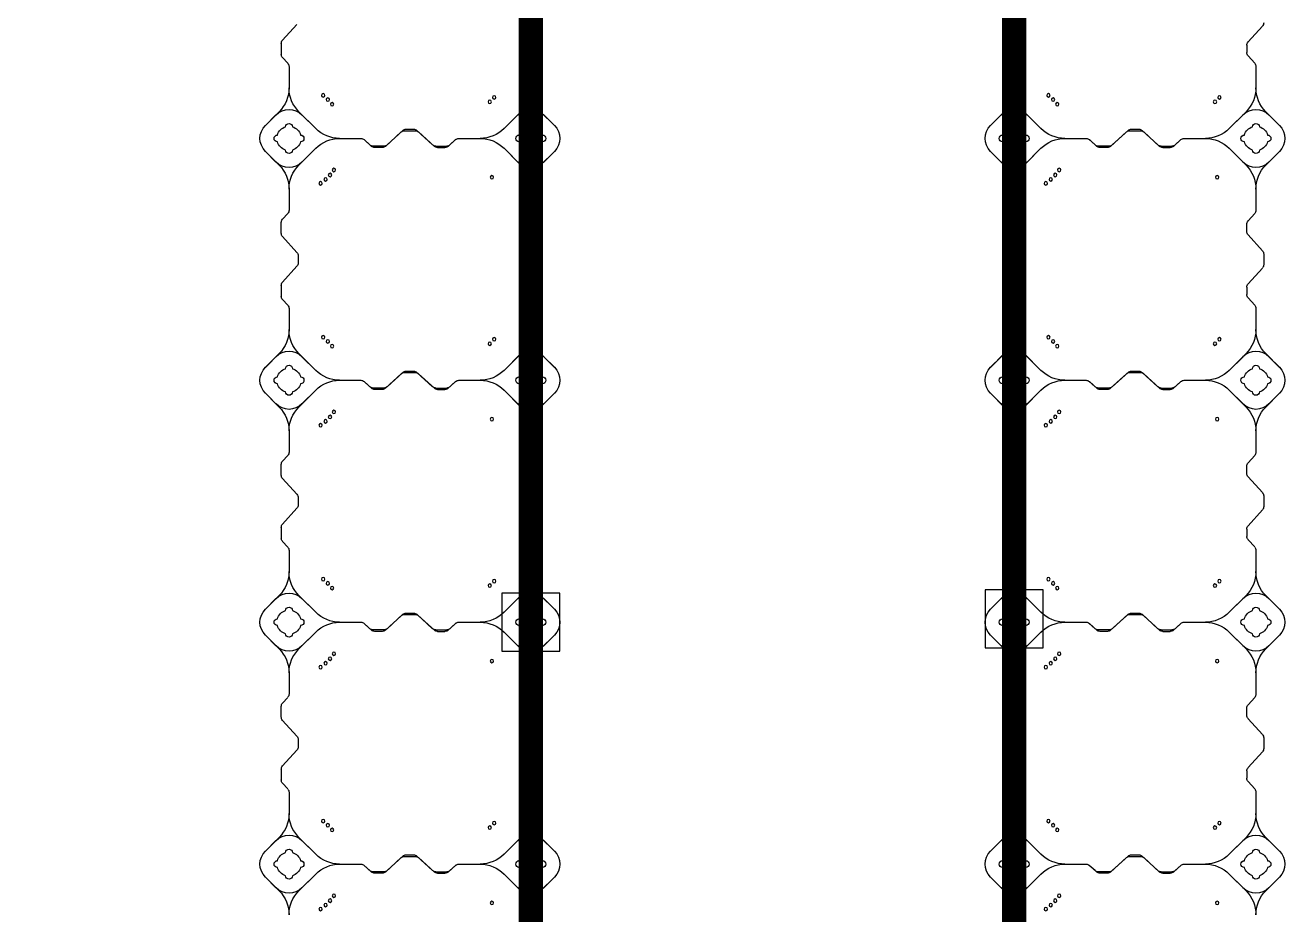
# Model space of a CAD drawing. Header units: millimetres. Extents: x -1612139 to -1260738, y 1141106 to 1536160.
# Drawn here: x -1267947 to -1265337, y 1194826 to 1196665 of the extents above; entities that cross this region are included whole.
import ezdxf

# ---------------------------------------------------------------- set-up
doc = ezdxf.new("R2010")
doc.units = ezdxf.units.MM
doc.header["$LTSCALE"] = 10
doc.layers.get('0').update_dxf_attribs({"linetype": 'CONTINUOUS'})
doc.layers.add('W-FLOAT_BOWL浮筒', color=253, linetype='CONTINUOUS')

# ---------------------------------------------------------------- blocks, each defined once
blk = doc.blocks.new('橙色')
at = {"layer": 'W-FLOAT_BOWL浮筒', "color": 30}
for p, q in [((19951.2, -8473.2), (19979.5, -8444.8)), ((19951.2, -8473.1), (19973.1, -8451.2)), ((20055.2, -8479.5), (20020.5, -8444.8)), ((20026.8, -8451.2), (20055.2, -8479.5)), ((20444.8, -8479.5), (20479.5, -8444.8)), ((20473.2, -8451.2), (20444.8, -8479.5)), ((20548.8, -8473.2), (20520.5, -8444.8)), ((20526.9, -8451.2), (20548.8, -8473.1)), ((21451.2, -8473.2), (21479.5, -8444.8)), ((21451.2, -8473.1), (21473.1, -8451.2)), ((21555.2, -8479.5), (21520.5, -8444.8)), ((21526.8, -8451.2), (21555.2, -8479.5)), ((21944.8, -8479.5), (21979.5, -8444.8)), ((21973.2, -8451.2), (21944.8, -8479.5)), ((22048.8, -8473.2), (22020.5, -8444.8)), ((22026.9, -8451.2), (22048.8, -8473.1)), ((20104.6, -8500), (20148.7, -8500)), ((20104.6, -8500), (20148.5, -8500)), ((20167.1, -8486.6), (20155.3, -8497.4)), ((20170.6, -8483.6), (20155.5, -8497.4)), ((20196.1, -8484), (20173.9, -8484)), ((20192.6, -8481), (20177.4, -8481)), ((20199.4, -8483.6), (20232.1, -8513.4)), ((20202.9, -8486.6), (20235.6, -8516.4)), ((20297.1, -8486.6), (20264.4, -8516.4)), ((20300.6, -8483.6), (20267.9, -8513.4)), ((20303.9, -8484), (20326.1, -8484)), ((20307.4, -8481), (20322.6, -8481)), ((20329.4, -8483.6), (20344.5, -8497.4)), ((20332.9, -8486.6), (20344.7, -8497.4)), ((20351.3, -8500), (20395.3, -8500)), ((20351.5, -8500), (20395.3, -8500)), ((21604.6, -8500), (21648.7, -8500)), ((21604.6, -8500), (21648.5, -8500)), ((21667.1, -8486.6), (21655.3, -8497.4)), ((21670.6, -8483.6), (21655.5, -8497.4)), ((21696.1, -8484), (21673.9, -8484)), ((21692.6, -8481), (21677.4, -8481)), ((21699.4, -8483.6), (21732.1, -8513.4)), ((21702.9, -8486.6), (21735.6, -8516.4)), ((21797.1, -8486.6), (21764.4, -8516.4)), ((21800.6, -8483.6), (21767.9, -8513.4)), ((21803.9, -8484), (21826.1, -8484)), ((21807.4, -8481), (21822.6, -8481)), ((21829.4, -8483.6), (21844.5, -8497.4)), ((21832.9, -8486.6), (21844.7, -8497.4)), ((21851.3, -8500), (21895.3, -8500)), ((21851.5, -8500), (21895.3, -8500)), ((19951.2, -8526.8), (19979.5, -8555.2)), ((19973.1, -8548.8), (19951.2, -8526.9)), ((20020.5, -8555.2), (20055.2, -8520.5)), ((20026.8, -8548.8), (20055.2, -8520.5)), ((20238.9, -8516), (20261.1, -8516)), ((20242.4, -8519), (20257.6, -8519)), ((20473.2, -8548.8), (20444.8, -8520.5)), ((20479.5, -8555.2), (20444.8, -8520.5)), ((20548.8, -8526.8), (20520.5, -8555.2)), ((20548.8, -8526.9), (20526.9, -8548.8)), ((21451.2, -8526.8), (21479.5, -8555.2)), ((21473.1, -8548.8), (21451.2, -8526.9)), ((21520.5, -8555.2), (21555.2, -8520.5)), ((21526.8, -8548.8), (21555.2, -8520.5)), ((21738.9, -8516), (21761.1, -8516)), ((21742.4, -8519), (21757.6, -8519)), ((21973.2, -8548.8), (21944.8, -8520.5)), ((21979.5, -8555.2), (21944.8, -8520.5)), ((22048.8, -8526.8), (22020.5, -8555.2)), ((22048.8, -8526.9), (22026.9, -8548.8)), ((20000, -8648.5), (20000, -8604.6)), ((20500, -8648.7), (20500, -8604.6)), ((21500, -8648.5), (21500, -8604.6)), ((22000, -8648.7), (22000, -8604.6)), ((19986.6, -8667.1), (19997.4, -8655.3)), ((20483.6, -8670.6), (20497.4, -8655.5)), ((21486.6, -8667.1), (21497.4, -8655.3)), ((21983.6, -8670.6), (21997.4, -8655.5)), ((19984, -8696.1), (19984, -8673.9)), ((20481, -8692.6), (20481, -8677.4)), ((21484, -8696.1), (21484, -8673.9)), ((21981, -8692.6), (21981, -8677.4)), ((19986.6, -8702.9), (20016.4, -8735.6)), ((20483.6, -8699.4), (20513.4, -8732.1)), ((21486.6, -8702.9), (21516.4, -8735.6)), ((21983.6, -8699.4), (22013.4, -8732.1)), ((20516, -8761.1), (20516, -8738.9)), ((22016, -8761.1), (22016, -8738.9)), ((19986.6, -8797.1), (20016.4, -8764.4)), ((20019, -8757.6), (20019, -8742.4)), ((21486.6, -8797.1), (21516.4, -8764.4)), ((21519, -8757.6), (21519, -8742.4)), ((20483.6, -8800.6), (20513.4, -8767.9)), ((21983.6, -8800.6), (22013.4, -8767.9)), ((19984, -8803.9), (19984, -8826.1)), ((20481, -8807.4), (20481, -8822.6)), ((21484, -8803.9), (21484, -8826.1)), ((21981, -8807.4), (21981, -8822.6)), ((19986.6, -8832.9), (19997.4, -8844.7)), ((20483.6, -8829.4), (20497.4, -8844.5)), ((21486.6, -8832.9), (21497.4, -8844.7)), ((21983.6, -8829.4), (21997.4, -8844.5)), ((20000, -8895.3), (20000, -8851.5)), ((20500, -8895.3), (20500, -8851.3)), ((21500, -8895.3), (21500, -8851.5)), ((22000, -8895.3), (22000, -8851.3)), ((19951.2, -8973.2), (19979.5, -8944.8)), ((20055.2, -8979.5), (20020.5, -8944.8)), ((20444.8, -8979.5), (20479.5, -8944.8)), ((20548.8, -8973.2), (20520.5, -8944.8)), ((21451.2, -8973.2), (21479.5, -8944.8)), ((21555.2, -8979.5), (21520.5, -8944.8)), ((21944.8, -8979.5), (21979.5, -8944.8)), ((22048.8, -8973.2), (22020.5, -8944.8)), ((19951.2, -8973.1), (19973.1, -8951.2)), ((20026.8, -8951.2), (20055.2, -8979.5)), ((20473.2, -8951.2), (20444.8, -8979.5)), ((20526.9, -8951.2), (20548.8, -8973.1)), ((21451.2, -8973.1), (21473.1, -8951.2)), ((21526.8, -8951.2), (21555.2, -8979.5)), ((21973.2, -8951.2), (21944.8, -8979.5)), ((22026.9, -8951.2), (22048.8, -8973.1)), ((20104.6, -9000), (20148.7, -9000)), ((20104.6, -9000), (20148.5, -9000)), ((20167.1, -8986.6), (20155.3, -8997.4)), ((20170.6, -8983.6), (20155.5, -8997.4)), ((20196.1, -8984), (20173.9, -8984)), ((20192.6, -8981), (20177.4, -8981)), ((20199.4, -8983.6), (20232.1, -9013.4)), ((20202.9, -8986.6), (20235.6, -9016.4)), ((20297.1, -8986.6), (20264.4, -9016.4)), ((20300.6, -8983.6), (20267.9, -9013.4)), ((20303.9, -8984), (20326.1, -8984)), ((20307.4, -8981), (20322.6, -8981)), ((20329.4, -8983.6), (20344.5, -8997.4)), ((20332.9, -8986.6), (20344.7, -8997.4)), ((20351.3, -9000), (20395.3, -9000)), ((20351.5, -9000), (20395.3, -9000)), ((21604.6, -9000), (21648.7, -9000)), ((21604.6, -9000), (21648.5, -9000)), ((21667.1, -8986.6), (21655.3, -8997.4)), ((21670.6, -8983.6), (21655.5, -8997.4)), ((21696.1, -8984), (21673.9, -8984)), ((21692.6, -8981), (21677.4, -8981)), ((21699.4, -8983.6), (21732.1, -9013.4)), ((21702.9, -8986.6), (21735.6, -9016.4)), ((21797.1, -8986.6), (21764.4, -9016.4)), ((21800.6, -8983.6), (21767.9, -9013.4)), ((21803.9, -8984), (21826.1, -8984)), ((21807.4, -8981), (21822.6, -8981)), ((21829.4, -8983.6), (21844.5, -8997.4)), ((21832.9, -8986.6), (21844.7, -8997.4)), ((21851.3, -9000), (21895.3, -9000)), ((21851.5, -9000), (21895.3, -9000)), ((19951.2, -9026.8), (19979.5, -9055.2)), ((19973.1, -9048.8), (19951.2, -9026.9)), ((20020.5, -9055.2), (20055.2, -9020.5)), ((20026.8, -9048.8), (20055.2, -9020.5)), ((20238.9, -9016), (20261.1, -9016)), ((20242.4, -9019), (20257.6, -9019)), ((20473.2, -9048.8), (20444.8, -9020.5)), ((20479.5, -9055.2), (20444.8, -9020.5)), ((20548.8, -9026.8), (20520.5, -9055.2)), ((20548.8, -9026.9), (20526.9, -9048.8)), ((21451.2, -9026.8), (21479.5, -9055.2)), ((21473.1, -9048.8), (21451.2, -9026.9)), ((21520.5, -9055.2), (21555.2, -9020.5)), ((21526.8, -9048.8), (21555.2, -9020.5)), ((21738.9, -9016), (21761.1, -9016)), ((21742.4, -9019), (21757.6, -9019)), ((21973.2, -9048.8), (21944.8, -9020.5)), ((21979.5, -9055.2), (21944.8, -9020.5)), ((22048.8, -9026.8), (22020.5, -9055.2)), ((22048.8, -9026.9), (22026.9, -9048.8)), ((20000, -9148.5), (20000, -9104.6)), ((20500, -9148.7), (20500, -9104.6)), ((21500, -9148.5), (21500, -9104.6)), ((22000, -9148.7), (22000, -9104.6)), ((19986.6, -9167.1), (19997.4, -9155.3)), ((20483.6, -9170.6), (20497.4, -9155.5)), ((21486.6, -9167.1), (21497.4, -9155.3)), ((21983.6, -9170.6), (21997.4, -9155.5)), ((19984, -9196.1), (19984, -9173.9)), ((20481, -9192.6), (20481, -9177.4)), ((21484, -9196.1), (21484, -9173.9)), ((21981, -9192.6), (21981, -9177.4)), ((19986.6, -9202.9), (20016.4, -9235.6)), ((20483.6, -9199.4), (20513.4, -9232.1)), ((21486.6, -9202.9), (21516.4, -9235.6)), ((21983.6, -9199.4), (22013.4, -9232.1)), ((20019, -9257.6), (20019, -9242.4)), ((20516, -9261.1), (20516, -9238.9)), ((21519, -9257.6), (21519, -9242.4)), ((22016, -9261.1), (22016, -9238.9)), ((19986.6, -9297.1), (20016.4, -9264.4)), ((20483.6, -9300.6), (20513.4, -9267.9)), ((21486.6, -9297.1), (21516.4, -9264.4)), ((21983.6, -9300.6), (22013.4, -9267.9)), ((19984, -9303.9), (19984, -9326.1)), ((20481, -9307.4), (20481, -9322.6)), ((21484, -9303.9), (21484, -9326.1)), ((21981, -9307.4), (21981, -9322.6)), ((19986.6, -9332.9), (19997.4, -9344.7)), ((20483.6, -9329.4), (20497.4, -9344.5)), ((21486.6, -9332.9), (21497.4, -9344.7)), ((21983.6, -9329.4), (21997.4, -9344.5)), ((20000, -9395.3), (20000, -9351.5)), ((20500, -9395.3), (20500, -9351.3)), ((21500, -9395.3), (21500, -9351.5)), ((22000, -9395.3), (22000, -9351.3)), ((19951.2, -9473.2), (19979.5, -9444.8)), ((20055.2, -9479.5), (20020.5, -9444.8)), ((20444.8, -9479.5), (20479.5, -9444.8)), ((20548.8, -9473.2), (20520.5, -9444.8)), ((21451.2, -9473.2), (21479.5, -9444.8)), ((21555.2, -9479.5), (21520.5, -9444.8)), ((21944.8, -9479.5), (21979.5, -9444.8)), ((22048.8, -9473.2), (22020.5, -9444.8)), ((19951.2, -9473.1), (19973.1, -9451.2)), ((20026.8, -9451.2), (20055.2, -9479.5)), ((20473.2, -9451.2), (20444.8, -9479.5)), ((20526.9, -9451.2), (20548.8, -9473.1)), ((21451.2, -9473.1), (21473.1, -9451.2)), ((21526.8, -9451.2), (21555.2, -9479.5)), ((21973.2, -9451.2), (21944.8, -9479.5)), ((22026.9, -9451.2), (22048.8, -9473.1)), ((20167.1, -9486.6), (20155.3, -9497.4)), ((20170.6, -9483.6), (20155.5, -9497.4)), ((20196.1, -9484), (20173.9, -9484)), ((20192.6, -9481), (20177.4, -9481)), ((20199.4, -9483.6), (20232.1, -9513.4)), ((20202.9, -9486.6), (20235.6, -9516.4)), ((20297.1, -9486.6), (20264.4, -9516.4)), ((20300.6, -9483.6), (20267.9, -9513.4)), ((20303.9, -9484), (20326.1, -9484)), ((20307.4, -9481), (20322.6, -9481)), ((20329.4, -9483.6), (20344.5, -9497.4)), ((20332.9, -9486.6), (20344.7, -9497.4)), ((21667.1, -9486.6), (21655.3, -9497.4)), ((21670.6, -9483.6), (21655.5, -9497.4)), ((21696.1, -9484), (21673.9, -9484)), ((21692.6, -9481), (21677.4, -9481)), ((21699.4, -9483.6), (21732.1, -9513.4)), ((21702.9, -9486.6), (21735.6, -9516.4)), ((21797.1, -9486.6), (21764.4, -9516.4)), ((21800.6, -9483.6), (21767.9, -9513.4)), ((21803.9, -9484), (21826.1, -9484)), ((21807.4, -9481), (21822.6, -9481)), ((21829.4, -9483.6), (21844.5, -9497.4)), ((21832.9, -9486.6), (21844.7, -9497.4)), ((20020.5, -9555.2), (20055.2, -9520.5)), ((20026.8, -9548.8), (20055.2, -9520.5)), ((20104.6, -9500), (20148.7, -9500)), ((20104.6, -9500), (20148.5, -9500)), ((20238.9, -9516), (20261.1, -9516)), ((20242.4, -9519), (20257.6, -9519)), ((20351.3, -9500), (20395.3, -9500)), ((20351.5, -9500), (20395.3, -9500)), ((20473.2, -9548.8), (20444.8, -9520.5)), ((20479.5, -9555.2), (20444.8, -9520.5)), ((21520.5, -9555.2), (21555.2, -9520.5)), ((21526.8, -9548.8), (21555.2, -9520.5)), ((21604.6, -9500), (21648.7, -9500)), ((21604.6, -9500), (21648.5, -9500)), ((21738.9, -9516), (21761.1, -9516)), ((21742.4, -9519), (21757.6, -9519)), ((21851.3, -9500), (21895.3, -9500)), ((21851.5, -9500), (21895.3, -9500)), ((21973.2, -9548.8), (21944.8, -9520.5)), ((21979.5, -9555.2), (21944.8, -9520.5)), ((19951.2, -9526.8), (19979.5, -9555.2)), ((19973.1, -9548.8), (19951.2, -9526.9)), ((20548.8, -9526.8), (20520.5, -9555.2)), ((20548.8, -9526.9), (20526.9, -9548.8)), ((21451.2, -9526.8), (21479.5, -9555.2)), ((21473.1, -9548.8), (21451.2, -9526.9)), ((22048.8, -9526.8), (22020.5, -9555.2)), ((22048.8, -9526.9), (22026.9, -9548.8)), ((20000, -9648.5), (20000, -9604.6)), ((20500, -9648.7), (20500, -9604.6)), ((21500, -9648.5), (21500, -9604.6)), ((22000, -9648.7), (22000, -9604.6)), ((19984, -9696.1), (19984, -9673.9)), ((19986.6, -9667.1), (19997.4, -9655.3)), ((20481, -9692.6), (20481, -9677.4)), ((20483.6, -9670.6), (20497.4, -9655.5)), ((21484, -9696.1), (21484, -9673.9)), ((21486.6, -9667.1), (21497.4, -9655.3)), ((21981, -9692.6), (21981, -9677.4)), ((21983.6, -9670.6), (21997.4, -9655.5)), ((19986.6, -9702.9), (20016.4, -9735.6)), ((20483.6, -9699.4), (20513.4, -9732.1)), ((21486.6, -9702.9), (21516.4, -9735.6)), ((21983.6, -9699.4), (22013.4, -9732.1)), ((20019, -9757.6), (20019, -9742.4)), ((20516, -9761.1), (20516, -9738.9)), ((21519, -9757.6), (21519, -9742.4)), ((22016, -9761.1), (22016, -9738.9)), ((19986.6, -9797.1), (20016.4, -9764.4)), ((20483.6, -9800.6), (20513.4, -9767.9)), ((21486.6, -9797.1), (21516.4, -9764.4)), ((21983.6, -9800.6), (22013.4, -9767.9)), ((19984, -9803.9), (19984, -9826.1)), ((20481, -9807.4), (20481, -9822.6)), ((21484, -9803.9), (21484, -9826.1)), ((21981, -9807.4), (21981, -9822.6)), ((19986.6, -9832.9), (19997.4, -9844.7)), ((20483.6, -9829.4), (20497.4, -9844.5)), ((21486.6, -9832.9), (21497.4, -9844.7)), ((21983.6, -9829.4), (21997.4, -9844.5)), ((20000, -9895.3), (20000, -9851.5)), ((20500, -9895.3), (20500, -9851.3)), ((21500, -9895.3), (21500, -9851.5)), ((22000, -9895.3), (22000, -9851.3)), ((19951.2, -9973.2), (19979.5, -9944.8)), ((19951.2, -9973.1), (19973.1, -9951.2)), ((20055.2, -9979.5), (20020.5, -9944.8)), ((20026.8, -9951.2), (20055.2, -9979.5)), ((20444.8, -9979.5), (20479.5, -9944.8)), ((20473.2, -9951.2), (20444.8, -9979.5)), ((20548.8, -9973.2), (20520.5, -9944.8)), ((20526.9, -9951.2), (20548.8, -9973.1)), ((21451.2, -9973.2), (21479.5, -9944.8)), ((21451.2, -9973.1), (21473.1, -9951.2)), ((21555.2, -9979.5), (21520.5, -9944.8)), ((21526.8, -9951.2), (21555.2, -9979.5)), ((21944.8, -9979.5), (21979.5, -9944.8)), ((21973.2, -9951.2), (21944.8, -9979.5)), ((22048.8, -9973.2), (22020.5, -9944.8)), ((22026.9, -9951.2), (22048.8, -9973.1)), ((20167.1, -9986.6), (20155.3, -9997.4)), ((20170.6, -9983.6), (20155.5, -9997.4)), ((20196.1, -9984), (20173.9, -9984)), ((20192.6, -9981), (20177.4, -9981)), ((20199.4, -9983.6), (20232.1, -10013.4)), ((20202.9, -9986.6), (20235.6, -10016.4)), ((20297.1, -9986.6), (20264.4, -10016.4)), ((20300.6, -9983.6), (20267.9, -10013.4)), ((20303.9, -9984), (20326.1, -9984)), ((20307.4, -9981), (20322.6, -9981)), ((20329.4, -9983.6), (20344.5, -9997.4)), ((20332.9, -9986.6), (20344.7, -9997.4)), ((21667.1, -9986.6), (21655.3, -9997.4)), ((21670.6, -9983.6), (21655.5, -9997.4)), ((21696.1, -9984), (21673.9, -9984)), ((21692.6, -9981), (21677.4, -9981)), ((21699.4, -9983.6), (21732.1, -10013.4)), ((21702.9, -9986.6), (21735.6, -10016.4)), ((21797.1, -9986.6), (21764.4, -10016.4)), ((21800.6, -9983.6), (21767.9, -10013.4)), ((21803.9, -9984), (21826.1, -9984)), ((21807.4, -9981), (21822.6, -9981)), ((21829.4, -9983.6), (21844.5, -9997.4)), ((21832.9, -9986.6), (21844.7, -9997.4)), ((20104.6, -10000), (20148.7, -10000)), ((20104.6, -10000), (20148.5, -10000)), ((20238.9, -10016), (20261.1, -10016)), ((20242.4, -10019), (20257.6, -10019)), ((20351.3, -10000), (20395.3, -10000)), ((20351.5, -10000), (20395.3, -10000)), ((21604.6, -10000), (21648.7, -10000)), ((21604.6, -10000), (21648.5, -10000)), ((21738.9, -10016), (21761.1, -10016)), ((21742.4, -10019), (21757.6, -10019)), ((21851.3, -10000), (21895.3, -10000)), ((21851.5, -10000), (21895.3, -10000)), ((19951.2, -10026.8), (19979.5, -10055.2)), ((19973.1, -10048.8), (19951.2, -10026.9)), ((20020.5, -10055.2), (20055.2, -10020.5)), ((20026.8, -10048.8), (20055.2, -10020.5)), ((20473.2, -10048.8), (20444.8, -10020.5)), ((20479.5, -10055.2), (20444.8, -10020.5)), ((20548.8, -10026.8), (20520.5, -10055.2)), ((20548.8, -10026.9), (20526.9, -10048.8)), ((21451.2, -10026.8), (21479.5, -10055.2)), ((21473.1, -10048.8), (21451.2, -10026.9)), ((21520.5, -10055.2), (21555.2, -10020.5)), ((21526.8, -10048.8), (21555.2, -10020.5)), ((21973.2, -10048.8), (21944.8, -10020.5)), ((21979.5, -10055.2), (21944.8, -10020.5)), ((22048.8, -10026.8), (22020.5, -10055.2)), ((22048.8, -10026.9), (22026.9, -10048.8)), ((20000, -10148.5), (20000, -10104.6)), ((20500, -10148.7), (20500, -10104.6)), ((21500, -10148.5), (21500, -10104.6)), ((22000, -10148.7), (22000, -10104.6)), ((19984, -10196.1), (19984, -10173.9)), ((19986.6, -10167.1), (19997.4, -10155.3)), ((20483.6, -10170.6), (20497.4, -10155.5)), ((21484, -10196.1), (21484, -10173.9)), ((21486.6, -10167.1), (21497.4, -10155.3)), ((21983.6, -10170.6), (21997.4, -10155.5)), ((20481, -10192.6), (20481, -10177.4)), ((20483.6, -10199.4), (20513.4, -10232.1)), ((21981, -10192.6), (21981, -10177.4)), ((21983.6, -10199.4), (22013.4, -10232.1)), ((19986.6, -10202.9), (20016.4, -10235.6)), ((21486.6, -10202.9), (21516.4, -10235.6))]:
    blk.add_line(p, q, dxfattribs=at)
for centre in [(20065.3, -8407.1), (20075.6, -8415.2), (20084.8, -8424.4), (20419.7, -8419.7), (21565.3, -8407.1), (21575.6, -8415.2), (21584.8, -8424.4), (21919.7, -8419.7), (20092.9, -8434.7), (21592.9, -8434.7), (20080.3, -8580.3), (20089, -8570.6), (20415.2, -8575.6), (20424.4, -8584.8), (21580.3, -8580.3), (21589, -8570.6), (21915.2, -8575.6), (21924.4, -8584.8), (20070.6, -8589), (21570.6, -8589), (20065.3, -8907.1), (20075.6, -8915.2), (20084.8, -8924.4), (20419.7, -8919.7), (21565.3, -8907.1), (21575.6, -8915.2), (21584.8, -8924.4), (21919.7, -8919.7), (20092.9, -8934.7), (21592.9, -8934.7), (20080.3, -9080.3), (20089, -9070.6), (20415.2, -9075.6), (21580.3, -9080.3), (21589, -9070.6), (21915.2, -9075.6), (20070.6, -9089), (20424.4, -9084.8), (21570.6, -9089), (21924.4, -9084.8), (20065.3, -9407.1), (20075.6, -9415.2), (20419.7, -9419.7), (21565.3, -9407.1), (21575.6, -9415.2), (21919.7, -9419.7), (20084.8, -9424.4), (20092.9, -9434.7), (21584.8, -9424.4), (21592.9, -9434.7), (20089, -9570.6), (20415.2, -9575.6), (21589, -9570.6), (21915.2, -9575.6), (20070.6, -9589), (20080.3, -9580.3), (20424.4, -9584.8), (21570.6, -9589), (21580.3, -9580.3), (21924.4, -9584.8), (20065.3, -9907.1), (20075.6, -9915.2), (21565.3, -9907.1), (21575.6, -9915.2), (20084.8, -9924.4), (20092.9, -9934.7), (20419.7, -9919.7), (21584.8, -9924.4), (21592.9, -9934.7), (21919.7, -9919.7), (20089, -10070.6), (21589, -10070.6), (20070.6, -10089), (20080.3, -10080.3), (20415.2, -10075.6), (20424.4, -10084.8), (21570.6, -10089), (21580.3, -10080.3), (21915.2, -10075.6), (21924.4, -10084.8)]:
    blk.add_circle(centre, 3.5, dxfattribs=at)
for centre, radius, start, end in [((19930, -8395.3), 70, 315, 0), ((20070, -8395.3), 70, 180, 225), ((20430, -8395.3), 70, 315, 0), ((20570, -8395.3), 70, 180, 225), ((21430, -8395.3), 70, 315, 0), ((21570, -8395.3), 70, 180, 225), ((21930, -8395.3), 70, 315, 0), ((22070, -8395.3), 70, 180, 225), ((20000, -8478), 38, 45, 135), ((20500, -8478), 38, 45, 135), ((21500, -8478), 38, 45, 135), ((22000, -8478), 38, 45, 135), ((19978, -8500), 38, 135, 225), ((19978, -8500), 38, 135, 225), ((20000, -8500), 25, 106.2602, 163.7398), ((20000, -8500), 25, 106.2602, 163.7398), ((20000, -8476), 7, 0, 180), ((20000, -8476), 7, 0, 180), ((20000, -8500), 25, 16.2602, 73.7398), ((20000, -8500), 25, 16.2602, 73.7398), ((20104.7, -8430), 70, 225, 270), ((20104.7, -8430), 70, 225, 270), ((20395.3, -8430), 70, 270, 315), ((20395.3, -8430), 70, 270, 315), ((20500, -8500), 25, 106.2602, 163.7398), ((20500, -8500), 25, 106.2602, 163.7398), ((20500, -8476), 7, 0, 180), ((20500, -8476), 7, 0, 180), ((20500, -8500), 25, 16.2602, 73.7398), ((20500, -8500), 25, 16.2602, 73.7398), ((20522, -8500), 38, 315, 45), ((20522, -8500), 38, 315, 45), ((21478, -8500), 38, 135, 225), ((21478, -8500), 38, 135, 225), ((21500, -8500), 25, 106.2602, 163.7398), ((21500, -8500), 25, 106.2602, 163.7398), ((21500, -8476), 7, 0, 180), ((21500, -8476), 7, 0, 180), ((21500, -8500), 25, 16.2602, 73.7398), ((21500, -8500), 25, 16.2602, 73.7398), ((21604.7, -8430), 70, 225, 270), ((21604.7, -8430), 70, 225, 270), ((21895.3, -8430), 70, 270, 315), ((21895.3, -8430), 70, 270, 315), ((22000, -8500), 25, 106.2602, 163.7398), ((22000, -8500), 25, 106.2602, 163.7398), ((22000, -8476), 7, 0, 180), ((22000, -8476), 7, 0, 180), ((22000, -8500), 25, 16.2602, 73.7398), ((22000, -8500), 25, 16.2602, 73.7398), ((22022, -8500), 38, 315, 45), ((22022, -8500), 38, 315, 45), ((19976, -8500), 7, 90, 270), ((19976, -8500), 7, 90, 270), ((20024, -8500), 7, 270, 90), ((20024, -8500), 7, 270, 90), ((20104.7, -8570), 70, 90, 135), ((20104.7, -8570), 70, 90, 135), ((20148.5, -8490), 10, 270, 312.2737), ((20148.7, -8490), 10, 270, 312.2737), ((20173.9, -8494), 10, 90, 132.2737), ((20177.4, -8491), 10, 90, 132.2737), ((20192.6, -8491), 10, 47.7263, 90), ((20196.1, -8494), 10, 47.7263, 90), ((20303.9, -8494), 10, 90, 132.2737), ((20307.4, -8491), 10, 90, 132.2737), ((20322.6, -8491), 10, 47.7263, 90), ((20326.1, -8494), 10, 47.7263, 90), ((20351.3, -8490), 10, 227.7263, 270), ((20351.5, -8490), 10, 227.7263, 270), ((20395.3, -8570), 70, 45, 90), ((20395.3, -8570), 70, 45, 90), ((20476, -8500), 7, 90, 270), ((20476, -8500), 7, 90, 270), ((20524, -8500), 7, 270, 90), ((20524, -8500), 7, 270, 90), ((21476, -8500), 7, 90, 270), ((21476, -8500), 7, 90, 270), ((21524, -8500), 7, 270, 90), ((21524, -8500), 7, 270, 90), ((21604.7, -8570), 70, 90, 135), ((21604.7, -8570), 70, 90, 135), ((21648.5, -8490), 10, 270, 312.2737), ((21648.7, -8490), 10, 270, 312.2737), ((21673.9, -8494), 10, 90, 132.2737), ((21677.4, -8491), 10, 90, 132.2737), ((21692.6, -8491), 10, 47.7263, 90), ((21696.1, -8494), 10, 47.7263, 90), ((21803.9, -8494), 10, 90, 132.2737), ((21807.4, -8491), 10, 90, 132.2737), ((21822.6, -8491), 10, 47.7263, 90), ((21826.1, -8494), 10, 47.7263, 90), ((21851.3, -8490), 10, 227.7263, 270), ((21851.5, -8490), 10, 227.7263, 270), ((21895.3, -8570), 70, 45, 90), ((21895.3, -8570), 70, 45, 90), ((21976, -8500), 7, 90, 270), ((21976, -8500), 7, 90, 270), ((22024, -8500), 7, 270, 90), ((22024, -8500), 7, 270, 90), ((20000, -8500), 25, 196.2602, 253.7398), ((20000, -8500), 25, 196.2602, 253.7398), ((20000, -8524), 7, 180, 0), ((20000, -8524), 7, 180, 0), ((20000, -8500), 25, 286.2602, 343.7398), ((20000, -8500), 25, 286.2602, 343.7398), ((20238.9, -8506), 10, 227.7263, 270), ((20242.4, -8509), 10, 227.7263, 270), ((20257.6, -8509), 10, 270, 312.2737), ((20261.1, -8506), 10, 270, 312.2737), ((20500, -8500), 25, 196.2602, 253.7398), ((20500, -8500), 25, 196.2602, 253.7398), ((20500, -8524), 7, 180, 0), ((20500, -8524), 7, 180, 0), ((20500, -8500), 25, 286.2602, 343.7398), ((20500, -8500), 25, 286.2602, 343.7398), ((21500, -8500), 25, 196.2602, 253.7398), ((21500, -8500), 25, 196.2602, 253.7398), ((21500, -8524), 7, 180, 0), ((21500, -8524), 7, 180, 0), ((21500, -8500), 25, 286.2602, 343.7398), ((21500, -8500), 25, 286.2602, 343.7398), ((21738.9, -8506), 10, 227.7263, 270), ((21742.4, -8509), 10, 227.7263, 270), ((21757.6, -8509), 10, 270, 312.2737), ((21761.1, -8506), 10, 270, 312.2737), ((22000, -8500), 25, 196.2602, 253.7398), ((22000, -8500), 25, 196.2602, 253.7398), ((22000, -8524), 7, 180, 0), ((22000, -8524), 7, 180, 0), ((22000, -8500), 25, 286.2602, 343.7398), ((22000, -8500), 25, 286.2602, 343.7398), ((20000, -8522), 38, 225, 315), ((19930, -8604.7), 70, 0, 45), ((20070, -8604.7), 70, 135, 180), ((20500, -8522), 38, 225, 315), ((20430, -8604.7), 70, 0, 45), ((20570, -8604.7), 70, 135, 180), ((21500, -8522), 38, 225, 315), ((21430, -8604.7), 70, 0, 45), ((21570, -8604.7), 70, 135, 180), ((22000, -8522), 38, 225, 315), ((21930, -8604.7), 70, 0, 45), ((22070, -8604.7), 70, 135, 180), ((19990, -8648.5), 10, 317.7263, 0), ((20490, -8648.7), 10, 317.7263, 0), ((21490, -8648.5), 10, 317.7263, 0), ((21990, -8648.7), 10, 317.7263, 0), ((19994, -8673.9), 10, 137.7263, 180), ((20491, -8677.4), 10, 137.7263, 180), ((21494, -8673.9), 10, 137.7263, 180), ((21991, -8677.4), 10, 137.7263, 180), ((19994, -8696.1), 10, 180, 222.2737), ((20491, -8692.6), 10, 180, 222.2737), ((21494, -8696.1), 10, 180, 222.2737), ((21991, -8692.6), 10, 180, 222.2737), ((20009, -8742.4), 10, 0, 42.2737), ((20506, -8738.9), 10, 0, 42.2737), ((21509, -8742.4), 10, 0, 42.2737), ((22006, -8738.9), 10, 0, 42.2737), ((20009, -8757.6), 10, 317.7263, 0), ((20506, -8761.1), 10, 317.7263, 0), ((21509, -8757.6), 10, 317.7263, 0), ((22006, -8761.1), 10, 317.7263, 0), ((19994, -8803.9), 10, 137.7263, 180), ((20491, -8807.4), 10, 137.7263, 180), ((21494, -8803.9), 10, 137.7263, 180), ((21991, -8807.4), 10, 137.7263, 180), ((19994, -8826.1), 10, 180, 222.2737), ((19990, -8851.5), 10, 0, 42.2737), ((20491, -8822.6), 10, 180, 222.2737), ((20490, -8851.3), 10, 0, 42.2737), ((21494, -8826.1), 10, 180, 222.2737), ((21490, -8851.5), 10, 0, 42.2737), ((21991, -8822.6), 10, 180, 222.2737), ((21990, -8851.3), 10, 0, 42.2737), ((19930, -8895.3), 70, 315, 0), ((20070, -8895.3), 70, 180, 225), ((20430, -8895.3), 70, 315, 0), ((20570, -8895.3), 70, 180, 225), ((21430, -8895.3), 70, 315, 0), ((21570, -8895.3), 70, 180, 225), ((21930, -8895.3), 70, 315, 0), ((22070, -8895.3), 70, 180, 225), ((20000, -8978), 38, 45, 135), ((20500, -8978), 38, 45, 135), ((21500, -8978), 38, 45, 135), ((22000, -8978), 38, 45, 135), ((19978, -9000), 38, 135, 225), ((19978, -9000), 38, 135, 225), ((20000, -8976), 7, 0, 180), ((20000, -8976), 7, 0, 180), ((20500, -8976), 7, 0, 180), ((20500, -8976), 7, 0, 180), ((20522, -9000), 38, 315, 45), ((20522, -9000), 38, 315, 45), ((21478, -9000), 38, 135, 225), ((21478, -9000), 38, 135, 225), ((21500, -8976), 7, 0, 180), ((21500, -8976), 7, 0, 180), ((22000, -8976), 7, 0, 180), ((22000, -8976), 7, 0, 180), ((22022, -9000), 38, 315, 45), ((22022, -9000), 38, 315, 45), ((19976, -9000), 7, 90, 270), ((19976, -9000), 7, 90, 270), ((20000, -9000), 25, 106.2602, 163.7398), ((20000, -9000), 25, 106.2602, 163.7398), ((20000, -9000), 25, 16.2602, 73.7398), ((20000, -9000), 25, 16.2602, 73.7398), ((20024, -9000), 7, 270, 90), ((20024, -9000), 7, 270, 90), ((20104.7, -8930), 70, 225, 270), ((20104.7, -8930), 70, 225, 270), ((20104.7, -9070), 70, 90, 135), ((20104.7, -9070), 70, 90, 135), ((20148.5, -8990), 10, 270, 312.2737), ((20148.7, -8990), 10, 270, 312.2737), ((20173.9, -8994), 10, 90, 132.2737), ((20177.4, -8991), 10, 90, 132.2737), ((20192.6, -8991), 10, 47.7263, 90), ((20196.1, -8994), 10, 47.7263, 90), ((20303.9, -8994), 10, 90, 132.2737), ((20307.4, -8991), 10, 90, 132.2737), ((20322.6, -8991), 10, 47.7263, 90), ((20326.1, -8994), 10, 47.7263, 90), ((20351.3, -8990), 10, 227.7263, 270), ((20351.5, -8990), 10, 227.7263, 270), ((20395.3, -8930), 70, 270, 315), ((20395.3, -8930), 70, 270, 315), ((20395.3, -9070), 70, 45, 90), ((20395.3, -9070), 70, 45, 90), ((20476, -9000), 7, 90, 270), ((20476, -9000), 7, 90, 270), ((20500, -9000), 25, 106.2602, 163.7398), ((20500, -9000), 25, 106.2602, 163.7398), ((20500, -9000), 25, 16.2602, 73.7398), ((20500, -9000), 25, 16.2602, 73.7398), ((20524, -9000), 7, 270, 90), ((20524, -9000), 7, 270, 90), ((21476, -9000), 7, 90, 270), ((21476, -9000), 7, 90, 270), ((21500, -9000), 25, 106.2602, 163.7398), ((21500, -9000), 25, 106.2602, 163.7398), ((21500, -9000), 25, 16.2602, 73.7398), ((21500, -9000), 25, 16.2602, 73.7398), ((21524, -9000), 7, 270, 90), ((21524, -9000), 7, 270, 90), ((21604.7, -8930), 70, 225, 270), ((21604.7, -8930), 70, 225, 270), ((21604.7, -9070), 70, 90, 135), ((21604.7, -9070), 70, 90, 135), ((21648.5, -8990), 10, 270, 312.2737), ((21648.7, -8990), 10, 270, 312.2737), ((21673.9, -8994), 10, 90, 132.2737), ((21677.4, -8991), 10, 90, 132.2737), ((21692.6, -8991), 10, 47.7263, 90), ((21696.1, -8994), 10, 47.7263, 90), ((21803.9, -8994), 10, 90, 132.2737), ((21807.4, -8991), 10, 90, 132.2737), ((21822.6, -8991), 10, 47.7263, 90), ((21826.1, -8994), 10, 47.7263, 90), ((21851.3, -8990), 10, 227.7263, 270), ((21851.5, -8990), 10, 227.7263, 270), ((21895.3, -8930), 70, 270, 315), ((21895.3, -8930), 70, 270, 315), ((21895.3, -9070), 70, 45, 90), ((21895.3, -9070), 70, 45, 90), ((21976, -9000), 7, 90, 270), ((21976, -9000), 7, 90, 270), ((22000, -9000), 25, 106.2602, 163.7398), ((22000, -9000), 25, 106.2602, 163.7398), ((22000, -9000), 25, 16.2602, 73.7398), ((22000, -9000), 25, 16.2602, 73.7398), ((22024, -9000), 7, 270, 90), ((22024, -9000), 7, 270, 90), ((20000, -9000), 25, 196.2602, 253.7398), ((20000, -9000), 25, 196.2602, 253.7398), ((20000, -9024), 7, 180, 0), ((20000, -9024), 7, 180, 0), ((20000, -9000), 25, 286.2602, 343.7398), ((20000, -9000), 25, 286.2602, 343.7398), ((20238.9, -9006), 10, 227.7263, 270), ((20242.4, -9009), 10, 227.7263, 270), ((20257.6, -9009), 10, 270, 312.2737), ((20261.1, -9006), 10, 270, 312.2737), ((20500, -9000), 25, 196.2602, 253.7398), ((20500, -9000), 25, 196.2602, 253.7398), ((20500, -9024), 7, 180, 0), ((20500, -9024), 7, 180, 0), ((20500, -9000), 25, 286.2602, 343.7398), ((20500, -9000), 25, 286.2602, 343.7398), ((21500, -9000), 25, 196.2602, 253.7398), ((21500, -9000), 25, 196.2602, 253.7398), ((21500, -9024), 7, 180, 0), ((21500, -9024), 7, 180, 0), ((21500, -9000), 25, 286.2602, 343.7398), ((21500, -9000), 25, 286.2602, 343.7398), ((21738.9, -9006), 10, 227.7263, 270), ((21742.4, -9009), 10, 227.7263, 270), ((21757.6, -9009), 10, 270, 312.2737), ((21761.1, -9006), 10, 270, 312.2737), ((22000, -9000), 25, 196.2602, 253.7398), ((22000, -9000), 25, 196.2602, 253.7398), ((22000, -9024), 7, 180, 0), ((22000, -9024), 7, 180, 0), ((22000, -9000), 25, 286.2602, 343.7398), ((22000, -9000), 25, 286.2602, 343.7398), ((20000, -9022), 38, 225, 315), ((20500, -9022), 38, 225, 315), ((21500, -9022), 38, 225, 315), ((22000, -9022), 38, 225, 315), ((19930, -9104.7), 70, 0, 45), ((20070, -9104.7), 70, 135, 180), ((20430, -9104.7), 70, 0, 45), ((20570, -9104.7), 70, 135, 180), ((21430, -9104.7), 70, 0, 45), ((21570, -9104.7), 70, 135, 180), ((21930, -9104.7), 70, 0, 45), ((22070, -9104.7), 70, 135, 180), ((19990, -9148.5), 10, 317.7263, 0), ((20490, -9148.7), 10, 317.7263, 0), ((21490, -9148.5), 10, 317.7263, 0), ((21990, -9148.7), 10, 317.7263, 0), ((19994, -9173.9), 10, 137.7263, 180), ((20491, -9177.4), 10, 137.7263, 180), ((21494, -9173.9), 10, 137.7263, 180), ((21991, -9177.4), 10, 137.7263, 180), ((19994, -9196.1), 10, 180, 222.2737), ((20491, -9192.6), 10, 180, 222.2737), ((21494, -9196.1), 10, 180, 222.2737), ((21991, -9192.6), 10, 180, 222.2737), ((20009, -9242.4), 10, 0, 42.2737), ((20506, -9238.9), 10, 0, 42.2737), ((21509, -9242.4), 10, 0, 42.2737), ((22006, -9238.9), 10, 0, 42.2737), ((20009, -9257.6), 10, 317.7263, 0), ((20506, -9261.1), 10, 317.7263, 0), ((21509, -9257.6), 10, 317.7263, 0), ((22006, -9261.1), 10, 317.7263, 0), ((19994, -9303.9), 10, 137.7263, 180), ((20491, -9307.4), 10, 137.7263, 180), ((21494, -9303.9), 10, 137.7263, 180), ((21991, -9307.4), 10, 137.7263, 180), ((19994, -9326.1), 10, 180, 222.2737), ((20491, -9322.6), 10, 180, 222.2737), ((21494, -9326.1), 10, 180, 222.2737), ((21991, -9322.6), 10, 180, 222.2737), ((19990, -9351.5), 10, 0, 42.2737), ((20490, -9351.3), 10, 0, 42.2737), ((21490, -9351.5), 10, 0, 42.2737), ((21990, -9351.3), 10, 0, 42.2737), ((19930, -9395.3), 70, 315, 0), ((20070, -9395.3), 70, 180, 225), ((20430, -9395.3), 70, 315, 0), ((20570, -9395.3), 70, 180, 225), ((21430, -9395.3), 70, 315, 0), ((21570, -9395.3), 70, 180, 225), ((21930, -9395.3), 70, 315, 0), ((22070, -9395.3), 70, 180, 225), ((20000, -9478), 38, 45, 135), ((20500, -9478), 38, 45, 135), ((21500, -9478), 38, 45, 135), ((22000, -9478), 38, 45, 135), ((20000, -9476), 7, 0, 180), ((20000, -9476), 7, 0, 180), ((20500, -9476), 7, 0, 180), ((20500, -9476), 7, 0, 180), ((21500, -9476), 7, 0, 180), ((21500, -9476), 7, 0, 180), ((22000, -9476), 7, 0, 180), ((22000, -9476), 7, 0, 180), ((19978, -9500), 38, 135, 225), ((19978, -9500), 38, 135, 225), ((19976, -9500), 7, 90, 270), ((19976, -9500), 7, 90, 270), ((20000, -9500), 25, 106.2602, 163.7398), ((20000, -9500), 25, 106.2602, 163.7398), ((20000, -9500), 25, 16.2602, 73.7398), ((20000, -9500), 25, 16.2602, 73.7398), ((20024, -9500), 7, 270, 90), ((20024, -9500), 7, 270, 90), ((20104.7, -9430), 70, 225, 270), ((20104.7, -9430), 70, 225, 270), ((20148.5, -9490), 10, 270, 312.2737), ((20148.7, -9490), 10, 270, 312.2737), ((20173.9, -9494), 10, 90, 132.2737), ((20177.4, -9491), 10, 90, 132.2737), ((20192.6, -9491), 10, 47.7263, 90), ((20196.1, -9494), 10, 47.7263, 90), ((20303.9, -9494), 10, 90, 132.2737), ((20307.4, -9491), 10, 90, 132.2737), ((20322.6, -9491), 10, 47.7263, 90), ((20326.1, -9494), 10, 47.7263, 90), ((20351.3, -9490), 10, 227.7263, 270), ((20351.5, -9490), 10, 227.7263, 270), ((20395.3, -9430), 70, 270, 315), ((20395.3, -9430), 70, 270, 315), ((20476, -9500), 7, 90, 270), ((20476, -9500), 7, 90, 270), ((20500, -9500), 25, 106.2602, 163.7398), ((20500, -9500), 25, 106.2602, 163.7398), ((20500, -9500), 25, 16.2602, 73.7398), ((20500, -9500), 25, 16.2602, 73.7398), ((20524, -9500), 7, 270, 90), ((20524, -9500), 7, 270, 90), ((20522, -9500), 38, 315, 45), ((20522, -9500), 38, 315, 45), ((21478, -9500), 38, 135, 225), ((21478, -9500), 38, 135, 225), ((21476, -9500), 7, 90, 270), ((21476, -9500), 7, 90, 270), ((21500, -9500), 25, 106.2602, 163.7398), ((21500, -9500), 25, 106.2602, 163.7398), ((21500, -9500), 25, 16.2602, 73.7398), ((21500, -9500), 25, 16.2602, 73.7398), ((21524, -9500), 7, 270, 90), ((21524, -9500), 7, 270, 90), ((21604.7, -9430), 70, 225, 270), ((21604.7, -9430), 70, 225, 270), ((21648.5, -9490), 10, 270, 312.2737), ((21648.7, -9490), 10, 270, 312.2737), ((21673.9, -9494), 10, 90, 132.2737), ((21677.4, -9491), 10, 90, 132.2737), ((21692.6, -9491), 10, 47.7263, 90), ((21696.1, -9494), 10, 47.7263, 90), ((21803.9, -9494), 10, 90, 132.2737), ((21807.4, -9491), 10, 90, 132.2737), ((21822.6, -9491), 10, 47.7263, 90), ((21826.1, -9494), 10, 47.7263, 90), ((21851.3, -9490), 10, 227.7263, 270), ((21851.5, -9490), 10, 227.7263, 270), ((21895.3, -9430), 70, 270, 315), ((21895.3, -9430), 70, 270, 315), ((21976, -9500), 7, 90, 270), ((21976, -9500), 7, 90, 270), ((22000, -9500), 25, 106.2602, 163.7398), ((22000, -9500), 25, 106.2602, 163.7398), ((22000, -9500), 25, 16.2602, 73.7398), ((22000, -9500), 25, 16.2602, 73.7398), ((22024, -9500), 7, 270, 90), ((22024, -9500), 7, 270, 90), ((22022, -9500), 38, 315, 45), ((22022, -9500), 38, 315, 45), ((20000, -9500), 25, 196.2602, 253.7398), ((20000, -9500), 25, 196.2602, 253.7398), ((20000, -9500), 25, 286.2602, 343.7398), ((20000, -9500), 25, 286.2602, 343.7398), ((20104.7, -9570), 70, 90, 135), ((20104.7, -9570), 70, 90, 135), ((20238.9, -9506), 10, 227.7263, 270), ((20242.4, -9509), 10, 227.7263, 270), ((20257.6, -9509), 10, 270, 312.2737), ((20261.1, -9506), 10, 270, 312.2737), ((20395.3, -9570), 70, 45, 90), ((20395.3, -9570), 70, 45, 90), ((20500, -9500), 25, 196.2602, 253.7398), ((20500, -9500), 25, 196.2602, 253.7398), ((20500, -9500), 25, 286.2602, 343.7398), ((20500, -9500), 25, 286.2602, 343.7398), ((21500, -9500), 25, 196.2602, 253.7398), ((21500, -9500), 25, 196.2602, 253.7398), ((21500, -9500), 25, 286.2602, 343.7398), ((21500, -9500), 25, 286.2602, 343.7398), ((21604.7, -9570), 70, 90, 135), ((21604.7, -9570), 70, 90, 135), ((21738.9, -9506), 10, 227.7263, 270), ((21742.4, -9509), 10, 227.7263, 270), ((21757.6, -9509), 10, 270, 312.2737), ((21761.1, -9506), 10, 270, 312.2737), ((21895.3, -9570), 70, 45, 90), ((21895.3, -9570), 70, 45, 90), ((22000, -9500), 25, 196.2602, 253.7398), ((22000, -9500), 25, 196.2602, 253.7398), ((22000, -9500), 25, 286.2602, 343.7398), ((22000, -9500), 25, 286.2602, 343.7398), ((20000, -9522), 38, 225, 315), ((20000, -9524), 7, 180, 0), ((20000, -9524), 7, 180, 0), ((20500, -9522), 38, 225, 315), ((20500, -9524), 7, 180, 0), ((20500, -9524), 7, 180, 0), ((21500, -9522), 38, 225, 315), ((21500, -9524), 7, 180, 0), ((21500, -9524), 7, 180, 0), ((22000, -9522), 38, 225, 315), ((22000, -9524), 7, 180, 0), ((22000, -9524), 7, 180, 0), ((19930, -9604.7), 70, 0, 45), ((20070, -9604.7), 70, 135, 180), ((20430, -9604.7), 70, 0, 45), ((20570, -9604.7), 70, 135, 180), ((21430, -9604.7), 70, 0, 45), ((21570, -9604.7), 70, 135, 180), ((21930, -9604.7), 70, 0, 45), ((22070, -9604.7), 70, 135, 180), ((19990, -9648.5), 10, 317.7263, 0), ((20490, -9648.7), 10, 317.7263, 0), ((21490, -9648.5), 10, 317.7263, 0), ((21990, -9648.7), 10, 317.7263, 0), ((19994, -9673.9), 10, 137.7263, 180), ((20491, -9677.4), 10, 137.7263, 180), ((21494, -9673.9), 10, 137.7263, 180), ((21991, -9677.4), 10, 137.7263, 180), ((19994, -9696.1), 10, 180, 222.2737), ((20491, -9692.6), 10, 180, 222.2737), ((21494, -9696.1), 10, 180, 222.2737), ((21991, -9692.6), 10, 180, 222.2737), ((20506, -9738.9), 10, 0, 42.2737), ((22006, -9738.9), 10, 0, 42.2737), ((20009, -9742.4), 10, 0, 42.2737), ((20009, -9757.6), 10, 317.7263, 0), ((21509, -9742.4), 10, 0, 42.2737), ((21509, -9757.6), 10, 317.7263, 0), ((20506, -9761.1), 10, 317.7263, 0), ((22006, -9761.1), 10, 317.7263, 0), ((19994, -9803.9), 10, 137.7263, 180), ((20491, -9807.4), 10, 137.7263, 180), ((21494, -9803.9), 10, 137.7263, 180), ((21991, -9807.4), 10, 137.7263, 180), ((19994, -9826.1), 10, 180, 222.2737), ((20491, -9822.6), 10, 180, 222.2737), ((21494, -9826.1), 10, 180, 222.2737), ((21991, -9822.6), 10, 180, 222.2737), ((19990, -9851.5), 10, 0, 42.2737), ((20490, -9851.3), 10, 0, 42.2737), ((21490, -9851.5), 10, 0, 42.2737), ((21990, -9851.3), 10, 0, 42.2737), ((19930, -9895.3), 70, 315, 0), ((20070, -9895.3), 70, 180, 225), ((20430, -9895.3), 70, 315, 0), ((20570, -9895.3), 70, 180, 225), ((21430, -9895.3), 70, 315, 0), ((21570, -9895.3), 70, 180, 225), ((21930, -9895.3), 70, 315, 0), ((22070, -9895.3), 70, 180, 225), ((20000, -9978), 38, 45, 135), ((20500, -9978), 38, 45, 135), ((21500, -9978), 38, 45, 135), ((22000, -9978), 38, 45, 135), ((19978, -10000), 38, 135, 225), ((19978, -10000), 38, 135, 225), ((19976, -10000), 7, 90, 270), ((19976, -10000), 7, 90, 270), ((20000, -10000), 25, 106.2602, 163.7398), ((20000, -10000), 25, 106.2602, 163.7398), ((20000, -9976), 7, 0, 180), ((20000, -9976), 7, 0, 180), ((20000, -10000), 25, 16.2602, 73.7398), ((20000, -10000), 25, 16.2602, 73.7398), ((20024, -10000), 7, 270, 90), ((20024, -10000), 7, 270, 90), ((20104.7, -9930), 70, 225, 270), ((20104.7, -9930), 70, 225, 270), ((20173.9, -9994), 10, 90, 132.2737), ((20177.4, -9991), 10, 90, 132.2737), ((20192.6, -9991), 10, 47.7263, 90), ((20196.1, -9994), 10, 47.7263, 90), ((20303.9, -9994), 10, 90, 132.2737), ((20307.4, -9991), 10, 90, 132.2737), ((20322.6, -9991), 10, 47.7263, 90), ((20326.1, -9994), 10, 47.7263, 90), ((20395.3, -9930), 70, 270, 315), ((20395.3, -9930), 70, 270, 315), ((20476, -10000), 7, 90, 270), ((20476, -10000), 7, 90, 270), ((20500, -10000), 25, 106.2602, 163.7398), ((20500, -10000), 25, 106.2602, 163.7398), ((20500, -9976), 7, 0, 180), ((20500, -9976), 7, 0, 180), ((20500, -10000), 25, 16.2602, 73.7398), ((20500, -10000), 25, 16.2602, 73.7398), ((20524, -10000), 7, 270, 90), ((20524, -10000), 7, 270, 90), ((20522, -10000), 38, 315, 45), ((20522, -10000), 38, 315, 45), ((21478, -10000), 38, 135, 225), ((21478, -10000), 38, 135, 225), ((21476, -10000), 7, 90, 270), ((21476, -10000), 7, 90, 270), ((21500, -10000), 25, 106.2602, 163.7398), ((21500, -10000), 25, 106.2602, 163.7398), ((21500, -9976), 7, 0, 180), ((21500, -9976), 7, 0, 180), ((21500, -10000), 25, 16.2602, 73.7398), ((21500, -10000), 25, 16.2602, 73.7398), ((21524, -10000), 7, 270, 90), ((21524, -10000), 7, 270, 90), ((21604.7, -9930), 70, 225, 270), ((21604.7, -9930), 70, 225, 270), ((21673.9, -9994), 10, 90, 132.2737), ((21677.4, -9991), 10, 90, 132.2737), ((21692.6, -9991), 10, 47.7263, 90), ((21696.1, -9994), 10, 47.7263, 90), ((21803.9, -9994), 10, 90, 132.2737), ((21807.4, -9991), 10, 90, 132.2737), ((21822.6, -9991), 10, 47.7263, 90), ((21826.1, -9994), 10, 47.7263, 90), ((21895.3, -9930), 70, 270, 315), ((21895.3, -9930), 70, 270, 315), ((21976, -10000), 7, 90, 270), ((21976, -10000), 7, 90, 270), ((22000, -10000), 25, 106.2602, 163.7398), ((22000, -10000), 25, 106.2602, 163.7398), ((22000, -9976), 7, 0, 180), ((22000, -9976), 7, 0, 180), ((22000, -10000), 25, 16.2602, 73.7398), ((22000, -10000), 25, 16.2602, 73.7398), ((22024, -10000), 7, 270, 90), ((22024, -10000), 7, 270, 90), ((22022, -10000), 38, 315, 45), ((22022, -10000), 38, 315, 45), ((20000, -10000), 25, 196.2602, 253.7398), ((20000, -10000), 25, 196.2602, 253.7398), ((20000, -10000), 25, 286.2602, 343.7398), ((20000, -10000), 25, 286.2602, 343.7398), ((20104.7, -10070), 70, 90, 135), ((20104.7, -10070), 70, 90, 135), ((20148.5, -9990), 10, 270, 312.2737), ((20148.7, -9990), 10, 270, 312.2737), ((20238.9, -10006), 10, 227.7263, 270), ((20242.4, -10009), 10, 227.7263, 270), ((20257.6, -10009), 10, 270, 312.2737), ((20261.1, -10006), 10, 270, 312.2737), ((20351.3, -9990), 10, 227.7263, 270), ((20351.5, -9990), 10, 227.7263, 270), ((20395.3, -10070), 70, 45, 90), ((20395.3, -10070), 70, 45, 90), ((20500, -10000), 25, 196.2602, 253.7398), ((20500, -10000), 25, 196.2602, 253.7398), ((20500, -10000), 25, 286.2602, 343.7398), ((20500, -10000), 25, 286.2602, 343.7398), ((21500, -10000), 25, 196.2602, 253.7398), ((21500, -10000), 25, 196.2602, 253.7398), ((21500, -10000), 25, 286.2602, 343.7398), ((21500, -10000), 25, 286.2602, 343.7398), ((21604.7, -10070), 70, 90, 135), ((21604.7, -10070), 70, 90, 135), ((21648.5, -9990), 10, 270, 312.2737), ((21648.7, -9990), 10, 270, 312.2737), ((21738.9, -10006), 10, 227.7263, 270), ((21742.4, -10009), 10, 227.7263, 270), ((21757.6, -10009), 10, 270, 312.2737), ((21761.1, -10006), 10, 270, 312.2737), ((21851.3, -9990), 10, 227.7263, 270), ((21851.5, -9990), 10, 227.7263, 270), ((21895.3, -10070), 70, 45, 90), ((21895.3, -10070), 70, 45, 90), ((22000, -10000), 25, 196.2602, 253.7398), ((22000, -10000), 25, 196.2602, 253.7398), ((22000, -10000), 25, 286.2602, 343.7398), ((22000, -10000), 25, 286.2602, 343.7398), ((20000, -10024), 7, 180, 0), ((20000, -10024), 7, 180, 0), ((20500, -10024), 7, 180, 0), ((20500, -10024), 7, 180, 0), ((21500, -10024), 7, 180, 0), ((21500, -10024), 7, 180, 0), ((22000, -10024), 7, 180, 0), ((22000, -10024), 7, 180, 0), ((20000, -10022), 38, 225, 315), ((19930, -10104.7), 70, 0, 45), ((20070, -10104.7), 70, 135, 180), ((20500, -10022), 38, 225, 315), ((20430, -10104.7), 70, 0, 45), ((20570, -10104.7), 70, 135, 180), ((21500, -10022), 38, 225, 315), ((21430, -10104.7), 70, 0, 45), ((21570, -10104.7), 70, 135, 180), ((22000, -10022), 38, 225, 315), ((21930, -10104.7), 70, 0, 45), ((22070, -10104.7), 70, 135, 180), ((19990, -10148.5), 10, 317.7263, 0), ((20490, -10148.7), 10, 317.7263, 0), ((21490, -10148.5), 10, 317.7263, 0), ((21990, -10148.7), 10, 317.7263, 0), ((19994, -10173.9), 10, 137.7263, 180), ((20491, -10177.4), 10, 137.7263, 180), ((21494, -10173.9), 10, 137.7263, 180), ((21991, -10177.4), 10, 137.7263, 180), ((19994, -10196.1), 10, 180, 222.2737), ((20491, -10192.6), 10, 180, 222.2737), ((21494, -10196.1), 10, 180, 222.2737), ((21991, -10192.6), 10, 180, 222.2737), ((20506, -10238.9), 10, 0, 42.2737), ((22006, -10238.9), 10, 0, 42.2737)]:
    blk.add_arc(centre, radius, start, end, dxfattribs=at)
blk = doc.blocks.new('LGZ')
at = {"color": 6}
blk.add_lwpolyline([(-60, -60), (60, -60), (60, 60), (-60, 60)], close=True, dxfattribs=at)

msp = doc.modelspace()

# ---------------------------------------------------------------- linework, layer by layer
at = {"color": 6, "const_width": 50}
msp.add_lwpolyline([(-1286901, 1185931), (-1277901, 1185931), (-1277901, 1197931), (-1276901, 1197931), (-1276901, 1185931), (-1266901, 1185931), (-1266901, 1197931), (-1265901, 1197931), (-1265901, 1183931)], dxfattribs=at)

# ---------------------------------------------------------------- block references
at = {"xscale": -1, "rotation": 180}
msp.add_blockref('橙色', (-1287401, 1186431), dxfattribs=at)
for p in [(-1266901, 1195431), (-1265901, 1195438)]:
    msp.add_blockref('LGZ', p)

doc.saveas('drawing.dxf')
